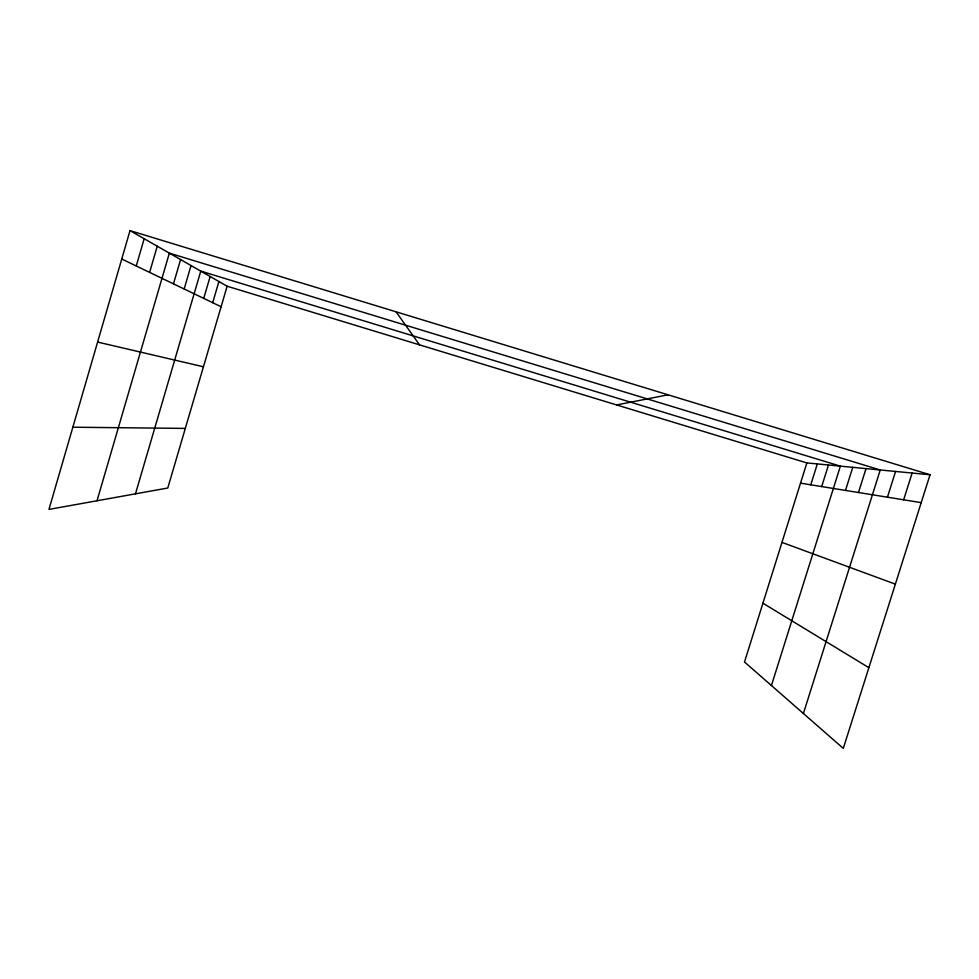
<?xml version="1.0" encoding="UTF-8"?>
<svg xmlns="http://www.w3.org/2000/svg" width="979" height="979" viewBox="0 0 979 979"><rect width="100%" height="100%" fill="white"/><g stroke="black" fill="none" stroke-linecap="round" stroke-linejoin="round"><path stroke-width="1.47" d="M130.011 230.616L48.95 509.423L167.776 488.019L227.14 286.223L130.011 230.616L930.05 474.766L843.286 748.384L744.505 661.988L806.867 462.92L930.05 474.766M136.252 265.982L144.182 238.729M149.616 272.407L157.264 246.218M97.019 500.758L169.355 253.145L880.243 469.981L803.404 713.495M173.479 283.861L180.589 259.57M184.162 288.989L191.027 265.542M135.469 493.844L200.768 271.122L840.386 466.151L771.428 685.533M203.718 298.387L210.155 276.494M212.688 302.695L218.917 281.511M810.771 484.813L817.318 463.924M821.699 486.575L828.467 465.001M845.489 490.418L852.758 467.338M858.473 492.51L866.011 468.611M887.439 497.185L895.565 471.45M903.654 499.804L912.122 473.041M616.623 404.939L668.07 394.818M72.85 427.211L185.312 428.41M800.528 483.161L921.215 502.643M97.606 342.075L203.436 366.782M227.14 286.223L806.867 462.92M781.976 542.39L895.369 584.145M121.751 259.019L221.107 306.733M762.922 603.186L868.875 667.69M396.067 311.811L419.526 344.853"/></g></svg>
